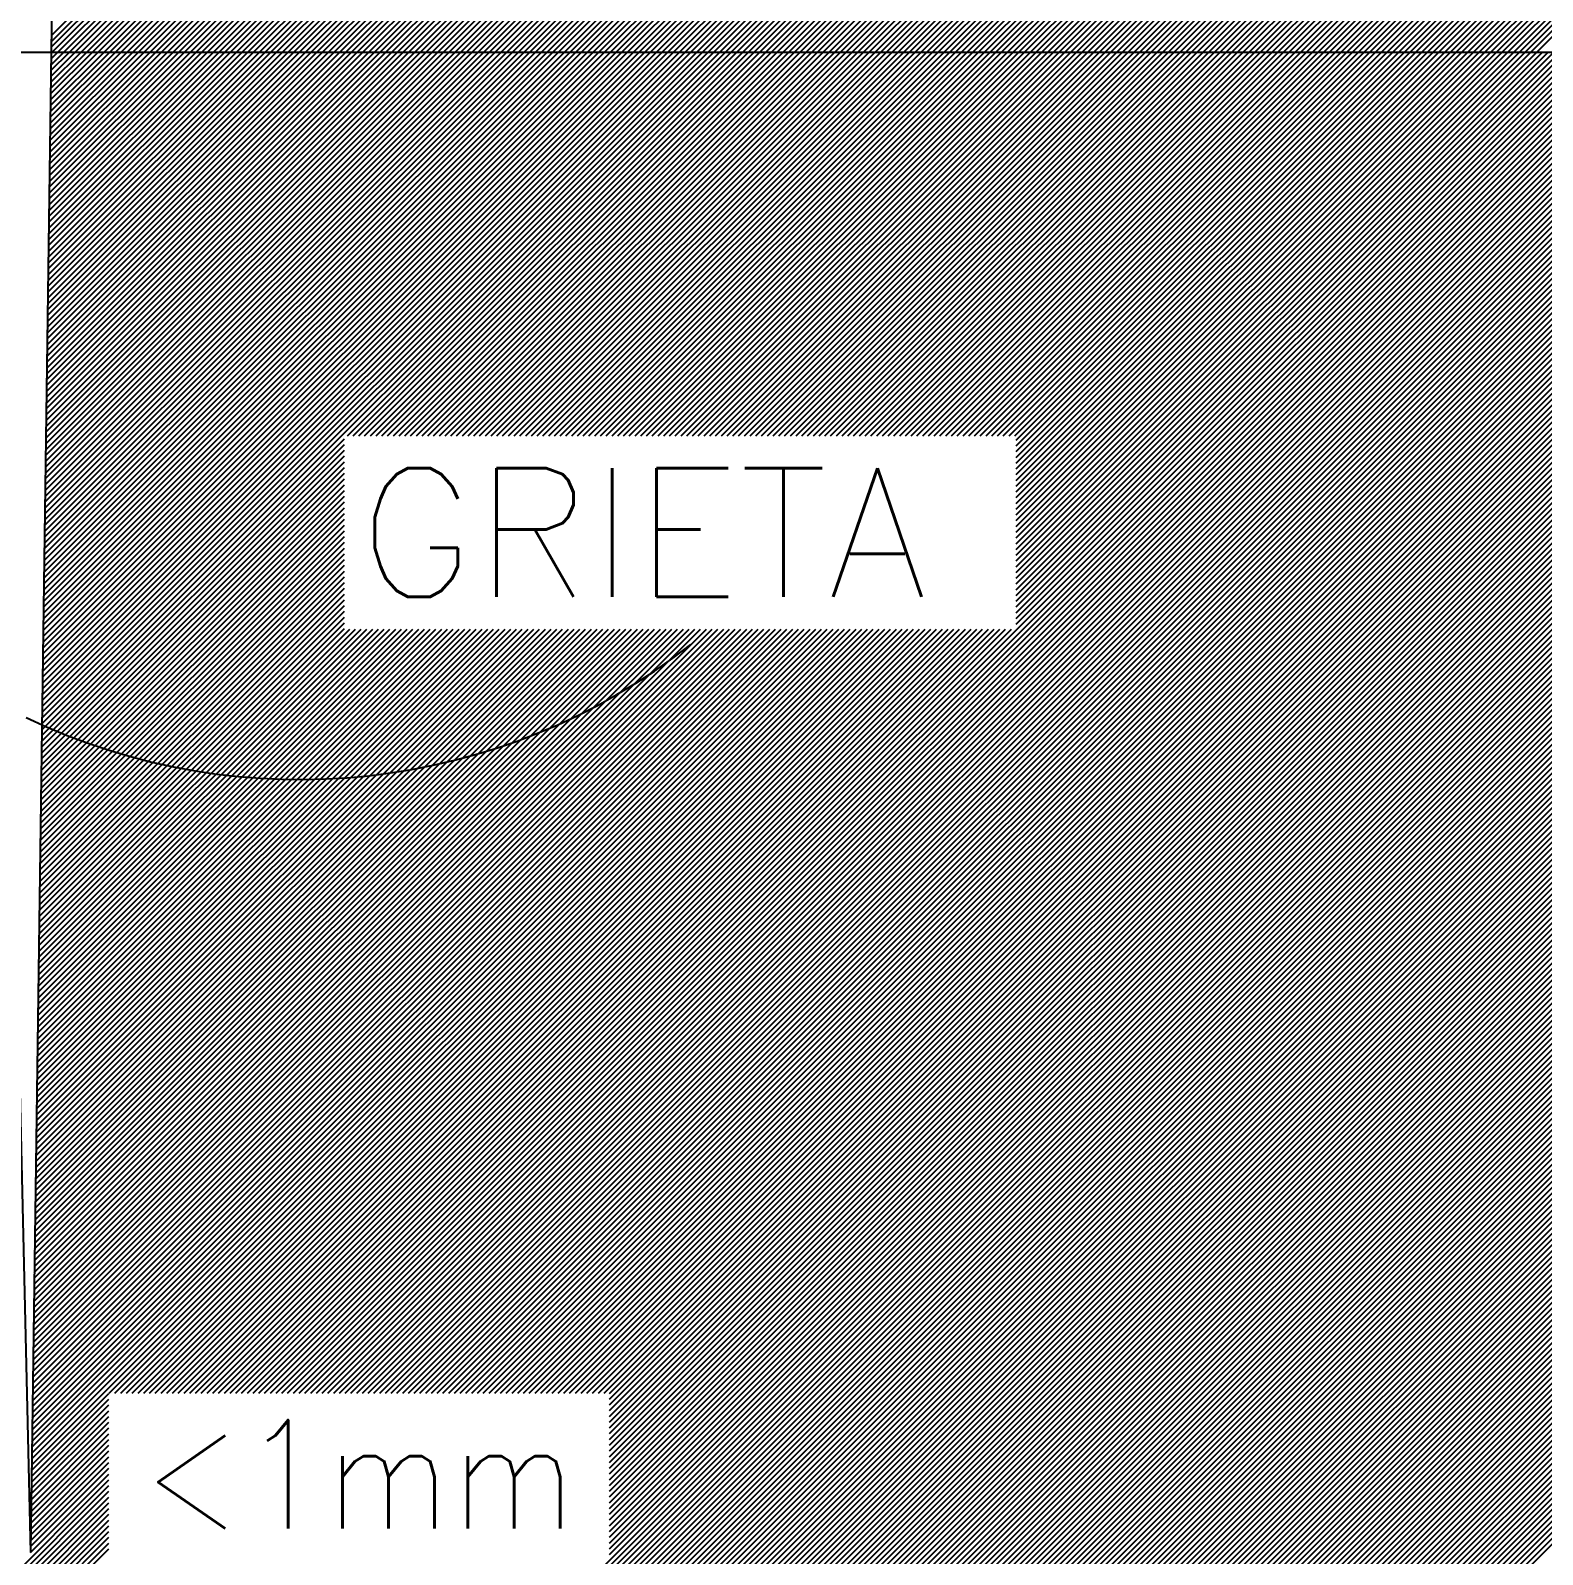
# Model space of a CAD drawing. Extents: x 2 to 26, y 2 to 19.6.
# Drawn here: x 13.475 to 16.263, y 10.067 to 12.876 of the extents above; entities that cross this region are included whole.
import ezdxf
from ezdxf.enums import TextEntityAlignment as Align

# ---------------------------------------------------------------- set-up
doc = ezdxf.new("R2010")
doc.units = 0
doc.header["$MEASUREMENT"] = 0
doc.layers.get('0').update_dxf_attribs({"linetype": 'CONTINUOUS'})
doc.layers.add('COTAS', color=7, linetype='CONTINUOUS')
doc.layers.add('SELLO', color=7, linetype='CONTINUOUS')
doc.styles.add('100', font='romans.shx', dxfattribs={"height": 0.25})
doc.styles.add('COTAS', font='romans', dxfattribs={"width": 0.9})

# ---------------------------------------------------------------- blocks, each defined once
blk = doc.blocks.new('*X16')
at = {"color": 0}
for p, q in [((13.5136, 12.8454), (14.7048, 14.0366)), ((13.5138, 12.8561), (14.6942, 14.0366)), ((13.5139, 12.8669), (14.6836, 14.0366)), ((13.5154, 12.8366), (14.7154, 14.0366)), ((13.526, 12.8366), (14.726, 14.0366)), ((13.5366, 12.8366), (14.7366, 14.0366)), ((13.5472, 12.8366), (14.7472, 14.0366)), ((13.5579, 12.8366), (14.7579, 14.0366)), ((13.5685, 12.8366), (14.7685, 14.0366)), ((13.5791, 12.8366), (14.7791, 14.0366)), ((13.5897, 12.8366), (14.7897, 14.0366)), ((13.6003, 12.8366), (14.8003, 14.0366)), ((13.6109, 12.8366), (14.8109, 14.0366)), ((13.6215, 12.8366), (14.8215, 14.0366)), ((13.6321, 12.8366), (14.8321, 14.0366)), ((13.6427, 12.8366), (14.8427, 14.0366)), ((13.6533, 12.8366), (14.8533, 14.0366)), ((13.6639, 12.8366), (14.8639, 14.0366)), ((13.6745, 12.8366), (14.8745, 14.0366)), ((13.6851, 12.8366), (14.8851, 14.0366)), ((13.6957, 12.8366), (14.8957, 14.0366)), ((13.7063, 12.8366), (14.9063, 14.0366)), ((13.717, 12.8366), (14.917, 14.0366)), ((13.7276, 12.8366), (14.9276, 14.0366)), ((13.7382, 12.8366), (14.9382, 14.0366)), ((13.7488, 12.8366), (14.9488, 14.0366)), ((13.7594, 12.8366), (14.9594, 14.0366)), ((13.77, 12.8366), (14.97, 14.0366)), ((13.7806, 12.8366), (14.9806, 14.0366)), ((13.7912, 12.8366), (14.9912, 14.0366)), ((13.8018, 12.8366), (15.0018, 14.0366)), ((13.8124, 12.8366), (15.0124, 14.0366)), ((13.823, 12.8366), (15.023, 14.0366)), ((13.8336, 12.8366), (15.0336, 14.0366)), ((13.8442, 12.8366), (15.0442, 14.0366)), ((13.8548, 12.8366), (15.0548, 14.0366)), ((13.8654, 12.8366), (15.0654, 14.0366)), ((13.8761, 12.8366), (15.0761, 14.0366)), ((13.8867, 12.8366), (15.0867, 14.0366)), ((13.8973, 12.8366), (15.0973, 14.0366)), ((13.9079, 12.8366), (15.1079, 14.0366)), ((13.9185, 12.8366), (15.1185, 14.0366)), ((13.9291, 12.8366), (15.1291, 14.0366)), ((13.9397, 12.8366), (15.1397, 14.0366)), ((13.9503, 12.8366), (15.1503, 14.0366)), ((13.9609, 12.8366), (15.1609, 14.0366)), ((13.9715, 12.8366), (15.1715, 14.0366)), ((13.9821, 12.8366), (15.1821, 14.0366)), ((13.9927, 12.8366), (15.1927, 14.0366)), ((14.0033, 12.8366), (15.2033, 14.0366)), ((14.0139, 12.8366), (15.2139, 14.0366)), ((14.0245, 12.8366), (15.2245, 14.0366)), ((14.0352, 12.8366), (15.2352, 14.0366)), ((14.0458, 12.8366), (15.2458, 14.0366)), ((14.0564, 12.8366), (15.2564, 14.0366)), ((14.067, 12.8366), (15.267, 14.0366)), ((14.0776, 12.8366), (15.2776, 14.0366)), ((14.0882, 12.8366), (15.2882, 14.0366)), ((14.0988, 12.8366), (15.2988, 14.0366)), ((14.1094, 12.8366), (15.3094, 14.0366)), ((14.12, 12.8366), (15.32, 14.0366)), ((14.1306, 12.8366), (15.3306, 14.0366)), ((14.1412, 12.8366), (15.3412, 14.0366)), ((14.1518, 12.8366), (15.3518, 14.0366)), ((14.1624, 12.8366), (15.3624, 14.0366)), ((14.173, 12.8366), (15.373, 14.0366)), ((14.1836, 12.8366), (15.3836, 14.0366)), ((14.1942, 12.8366), (15.3942, 14.0366)), ((14.2049, 12.8366), (15.4049, 14.0366)), ((14.2155, 12.8366), (15.4155, 14.0366)), ((14.2261, 12.8366), (15.4261, 14.0366)), ((14.2367, 12.8366), (15.4367, 14.0366)), ((14.2473, 12.8366), (15.4473, 14.0366)), ((14.2579, 12.8366), (15.4579, 14.0366)), ((14.2685, 12.8366), (15.4685, 14.0366)), ((14.2791, 12.8366), (15.4791, 14.0366)), ((14.2897, 12.8366), (15.4897, 14.0366)), ((14.3003, 12.8366), (15.5003, 14.0366)), ((14.3109, 12.8366), (15.5109, 14.0366)), ((14.3215, 12.8366), (15.5215, 14.0366)), ((14.3321, 12.8366), (15.5321, 14.0366)), ((14.3427, 12.8366), (15.5427, 14.0366)), ((14.3533, 12.8366), (15.5533, 14.0366)), ((14.364, 12.8366), (15.564, 14.0366)), ((14.3746, 12.8366), (15.5746, 14.0366)), ((14.3852, 12.8366), (15.5852, 14.0366)), ((14.3958, 12.8366), (15.5958, 14.0366)), ((14.4064, 12.8366), (15.6064, 14.0366)), ((14.417, 12.8366), (15.617, 14.0366)), ((14.4276, 12.8366), (15.6276, 14.0366)), ((14.4382, 12.8366), (15.6382, 14.0366)), ((14.4488, 12.8366), (15.6488, 14.0366)), ((14.4594, 12.8366), (15.6594, 14.0366)), ((14.47, 12.8366), (15.67, 14.0366)), ((14.4806, 12.8366), (15.6806, 14.0366)), ((14.4912, 12.8366), (15.6912, 14.0366)), ((14.5018, 12.8366), (15.7018, 14.0366)), ((14.5124, 12.8366), (15.7124, 14.0366)), ((14.5231, 12.8366), (15.7231, 14.0366)), ((14.5337, 12.8366), (15.7337, 14.0366)), ((14.5443, 12.8366), (15.7443, 14.0366)), ((14.5549, 12.8366), (15.7549, 14.0366)), ((14.5655, 12.8366), (15.7655, 14.0366)), ((14.5761, 12.8366), (15.7761, 14.0366)), ((14.5867, 12.8366), (15.7867, 14.0366)), ((14.5973, 12.8366), (15.7973, 14.0366)), ((14.6079, 12.8366), (15.8079, 14.0366)), ((14.6185, 12.8366), (15.8185, 14.0366)), ((14.6291, 12.8366), (15.8291, 14.0366)), ((14.6397, 12.8366), (15.8397, 14.0366)), ((14.6503, 12.8366), (15.8503, 14.0366)), ((14.6609, 12.8366), (15.8609, 14.0366)), ((14.6715, 12.8366), (15.8715, 14.0366)), ((14.6822, 12.8366), (15.8822, 14.0366)), ((14.6928, 12.8366), (15.8928, 14.0366)), ((14.7034, 12.8366), (15.9034, 14.0366)), ((14.714, 12.8366), (15.914, 14.0366)), ((14.7246, 12.8366), (15.9246, 14.0366)), ((14.7352, 12.8366), (15.9352, 14.0366)), ((14.7458, 12.8366), (15.9458, 14.0366)), ((14.7564, 12.8366), (15.9564, 14.0366)), ((14.767, 12.8366), (15.967, 14.0366)), ((14.7776, 12.8366), (15.9776, 14.0366)), ((14.7882, 12.8366), (15.9882, 14.0366)), ((14.7988, 12.8366), (15.9988, 14.0366)), ((14.8094, 12.8366), (16.0094, 14.0366)), ((14.82, 12.8366), (16.02, 14.0366)), ((14.8306, 12.8366), (16.0306, 14.0366)), ((14.8413, 12.8366), (16.0413, 14.0366)), ((14.8519, 12.8366), (16.0519, 14.0366)), ((14.8625, 12.8366), (16.0625, 14.0366)), ((14.8731, 12.8366), (16.0731, 14.0366)), ((14.8837, 12.8366), (16.0837, 14.0366)), ((14.8943, 12.8366), (16.0943, 14.0366)), ((14.9049, 12.8366), (16.1049, 14.0366)), ((14.9155, 12.8366), (16.1155, 14.0366)), ((14.9261, 12.8366), (16.1261, 14.0366)), ((14.9367, 12.8366), (16.1367, 14.0366)), ((14.9473, 12.8366), (16.1473, 14.0366)), ((14.9579, 12.8366), (16.1579, 14.0366)), ((14.9685, 12.8366), (16.1685, 14.0366)), ((14.9791, 12.8366), (16.1791, 14.0366)), ((14.9897, 12.8366), (16.1897, 14.0366)), ((15.0004, 12.8366), (16.2004, 14.0366)), ((15.011, 12.8366), (16.211, 14.0366)), ((15.0216, 12.8366), (16.2216, 14.0366)), ((15.0322, 12.8366), (16.2322, 14.0366)), ((15.0428, 12.8366), (16.2428, 14.0366)), ((15.0534, 12.8366), (16.2534, 14.0366)), ((15.064, 12.8366), (16.264, 14.0366)), ((15.0746, 12.8366), (16.2746, 14.0366)), ((15.0852, 12.8366), (16.2852, 14.0366)), ((15.0958, 12.8366), (16.2958, 14.0366)), ((15.1064, 12.8366), (16.3064, 14.0366)), ((15.117, 12.8366), (16.317, 14.0366)), ((15.1276, 12.8366), (16.3276, 14.0366)), ((15.1382, 12.8366), (16.3382, 14.0366)), ((15.1488, 12.8366), (16.3488, 14.0366)), ((15.1594, 12.8366), (16.3594, 14.0366)), ((15.1701, 12.8366), (16.3701, 14.0366)), ((15.1807, 12.8366), (16.3807, 14.0366)), ((15.1913, 12.8366), (16.3913, 14.0366)), ((15.2019, 12.8366), (16.4019, 14.0366)), ((15.2125, 12.8366), (16.4125, 14.0366)), ((15.2231, 12.8366), (16.4231, 14.0366)), ((15.2337, 12.8366), (16.4337, 14.0366)), ((15.2443, 12.8366), (16.4443, 14.0366)), ((15.2549, 12.8366), (16.4549, 14.0366)), ((15.2655, 12.8366), (16.4655, 14.0366)), ((15.2761, 12.8366), (16.4761, 14.0366)), ((15.2867, 12.8366), (16.4867, 14.0366)), ((15.2973, 12.8366), (16.4973, 14.0366)), ((15.3079, 12.8366), (16.5079, 14.0366)), ((15.3185, 12.8366), (16.5185, 14.0366)), ((15.3292, 12.8366), (16.5292, 14.0366)), ((15.3398, 12.8366), (16.5398, 14.0366)), ((15.3504, 12.8366), (16.5504, 14.0366)), ((15.361, 12.8366), (16.561, 14.0366)), ((15.3716, 12.8366), (16.5716, 14.0366)), ((15.3822, 12.8366), (16.5822, 14.0366)), ((15.3928, 12.8366), (16.5928, 14.0366)), ((15.4034, 12.8366), (16.6034, 14.0366)), ((15.414, 12.8366), (16.614, 14.0366)), ((15.4246, 12.8366), (16.6246, 14.0366)), ((15.4352, 12.8366), (16.6352, 14.0366)), ((15.4458, 12.8366), (16.6458, 14.0366)), ((15.4564, 12.8366), (16.6564, 14.0366)), ((15.467, 12.8366), (16.667, 14.0366)), ((15.4776, 12.8366), (16.6776, 14.0366)), ((15.4883, 12.8366), (16.6883, 14.0366)), ((15.4989, 12.8366), (16.6989, 14.0366)), ((15.5095, 12.8366), (16.7095, 14.0366)), ((15.5201, 12.8366), (16.7201, 14.0366)), ((15.5307, 12.8366), (16.7307, 14.0366)), ((15.5413, 12.8366), (16.7413, 14.0366)), ((15.5519, 12.8366), (16.7519, 14.0366)), ((15.5625, 12.8366), (16.7625, 14.0366)), ((15.5731, 12.8366), (16.7731, 14.0366)), ((15.5837, 12.8366), (16.7837, 14.0366)), ((15.5943, 12.8366), (16.7943, 14.0366)), ((15.6049, 12.8366), (16.8049, 14.0366)), ((15.6155, 12.8366), (16.8155, 14.0366)), ((15.6261, 12.8366), (16.8261, 14.0366)), ((15.6367, 12.8366), (16.8367, 14.0366)), ((15.6474, 12.8366), (16.8474, 14.0366)), ((15.658, 12.8366), (16.858, 14.0366)), ((15.6686, 12.8366), (16.8686, 14.0366)), ((15.6792, 12.8366), (16.8792, 14.0366)), ((15.6898, 12.8366), (16.8898, 14.0366)), ((15.7004, 12.8366), (16.9004, 14.0366)), ((15.711, 12.8366), (16.911, 14.0366)), ((15.7216, 12.8366), (16.9216, 14.0366)), ((15.7322, 12.8366), (16.9322, 14.0366)), ((15.7428, 12.8366), (16.9428, 14.0366)), ((15.7534, 12.8366), (16.9534, 14.0366)), ((15.764, 12.8366), (16.964, 14.0366)), ((15.7746, 12.8366), (16.9746, 14.0366)), ((15.7852, 12.8366), (16.9852, 14.0366)), ((15.7958, 12.8366), (16.9958, 14.0366)), ((15.8065, 12.8366), (17.0065, 14.0366)), ((15.8171, 12.8366), (17.0171, 14.0366)), ((15.8277, 12.8366), (17.0277, 14.0366)), ((15.8383, 12.8366), (17.0383, 14.0366)), ((15.8489, 12.8366), (17.0489, 14.0366)), ((15.8595, 12.8366), (17.0574, 14.0345)), ((15.8701, 12.8366), (17.0647, 14.0312)), ((15.8807, 12.8366), (17.0721, 14.028)), ((15.8913, 12.8366), (17.0724, 14.0177)), ((15.9019, 12.8366), (17.0724, 14.0071)), ((15.9125, 12.8366), (17.0724, 13.9965)), ((15.9231, 12.8366), (17.0724, 13.9859)), ((15.9337, 12.8366), (17.0724, 13.9753)), ((15.9443, 12.8366), (17.0724, 13.9647)), ((15.9549, 12.8366), (17.0724, 13.9541)), ((15.9656, 12.8366), (17.0724, 13.9435)), ((15.9762, 12.8366), (17.0724, 13.9329)), ((15.9868, 12.8366), (17.0724, 13.9223)), ((15.9974, 12.8366), (17.0724, 13.9117)), ((16.008, 12.8366), (17.0724, 13.901)), ((16.0186, 12.8366), (17.0724, 13.8904)), ((16.0292, 12.8366), (17.0724, 13.8798)), ((16.0398, 12.8366), (17.0724, 13.8692)), ((16.0504, 12.8366), (17.0724, 13.8586)), ((16.061, 12.8366), (17.0724, 13.848)), ((16.0716, 12.8366), (17.0724, 13.8374)), ((16.0822, 12.8366), (17.0724, 13.8268)), ((16.0928, 12.8366), (17.0724, 13.8162)), ((16.1034, 12.8366), (17.0724, 13.8056)), ((16.114, 12.8366), (17.0724, 13.795)), ((16.1247, 12.8366), (17.0724, 13.7844)), ((16.1353, 12.8366), (17.0724, 13.7738)), ((16.1459, 12.8366), (17.0724, 13.7632)), ((16.1565, 12.8366), (17.0724, 13.7526)), ((16.1671, 12.8366), (17.0724, 13.7419)), ((16.1777, 12.8366), (17.0724, 13.7313)), ((16.1883, 12.8366), (17.0724, 13.7207)), ((16.1989, 12.8366), (17.0724, 13.7101)), ((16.2095, 12.8366), (17.0724, 13.6995)), ((16.2201, 12.8366), (17.0724, 13.6889)), ((16.2307, 12.8366), (17.0724, 13.6783)), ((16.2413, 12.8366), (17.0724, 13.6677)), ((16.2519, 12.8366), (17.0724, 13.6571))]:
    blk.add_line(p, q, dxfattribs=at)
blk = doc.blocks.new('*X17')
at = {"color": 0}
for p, q in [((13.4961, 11.5763), (14.7564, 12.8366)), ((13.4962, 11.5871), (14.7458, 12.8366)), ((13.4964, 11.5978), (14.7352, 12.8366)), ((13.4965, 11.6086), (14.7246, 12.8366)), ((13.4967, 11.6193), (14.714, 12.8366)), ((13.4968, 11.6301), (14.7034, 12.8366)), ((13.497, 11.6408), (14.6928, 12.8366)), ((13.4971, 11.6516), (14.6822, 12.8366)), ((13.4973, 11.6623), (14.6715, 12.8366)), ((13.4974, 11.6731), (14.6609, 12.8366)), ((13.4976, 11.6839), (14.6503, 12.8366)), ((13.4977, 11.6946), (14.6397, 12.8366)), ((13.4979, 11.7054), (14.6291, 12.8366)), ((13.498, 11.7161), (14.6185, 12.8366)), ((13.4982, 11.7269), (14.6079, 12.8366)), ((13.4983, 11.7376), (14.5973, 12.8366)), ((13.4985, 11.7484), (14.5867, 12.8366)), ((13.4986, 11.7591), (14.5761, 12.8366)), ((13.4988, 11.7699), (14.5655, 12.8366)), ((13.4989, 11.7806), (14.5549, 12.8366)), ((13.4991, 11.7914), (14.5443, 12.8366)), ((13.4992, 11.8022), (14.5337, 12.8366)), ((13.4994, 11.8129), (14.5231, 12.8366)), ((13.4995, 11.8237), (14.5124, 12.8366)), ((13.4997, 11.8344), (14.5018, 12.8366)), ((13.4998, 11.8452), (14.4912, 12.8366)), ((13.5, 11.8559), (14.4806, 12.8366)), ((13.5001, 11.8667), (14.47, 12.8366)), ((13.5003, 11.8774), (14.4594, 12.8366)), ((13.5004, 11.8882), (14.4488, 12.8366)), ((13.5005, 11.899), (14.4382, 12.8366)), ((13.5007, 11.9097), (14.4276, 12.8366)), ((13.5008, 11.9205), (14.417, 12.8366)), ((13.501, 11.9312), (14.4064, 12.8366)), ((13.5011, 11.942), (14.3958, 12.8366)), ((13.5013, 11.9527), (14.3852, 12.8366)), ((13.5014, 11.9635), (14.3746, 12.8366)), ((13.5016, 11.9742), (14.364, 12.8366)), ((13.5017, 11.985), (14.3533, 12.8366)), ((13.5019, 11.9957), (14.3427, 12.8366)), ((13.502, 12.0065), (14.3321, 12.8366)), ((13.5022, 12.0173), (14.3215, 12.8366)), ((13.5023, 12.028), (14.3109, 12.8366)), ((13.5025, 12.0388), (14.3003, 12.8366)), ((13.5026, 12.0495), (14.2897, 12.8366)), ((13.5028, 12.0603), (14.2791, 12.8366)), ((13.5029, 12.071), (14.2685, 12.8366)), ((13.5031, 12.0818), (14.2579, 12.8366)), ((13.5032, 12.0925), (14.2473, 12.8366)), ((13.5034, 12.1033), (14.2367, 12.8366)), ((13.5035, 12.1141), (14.2261, 12.8366)), ((13.5037, 12.1248), (14.2155, 12.8366)), ((13.5038, 12.1356), (14.2049, 12.8366)), ((13.504, 12.1463), (14.1942, 12.8366)), ((13.5041, 12.1571), (14.1836, 12.8366)), ((13.5043, 12.1678), (14.173, 12.8366)), ((13.5044, 12.1786), (14.1624, 12.8366)), ((13.5046, 12.1893), (14.1518, 12.8366)), ((13.5047, 12.2001), (14.1412, 12.8366)), ((13.5049, 12.2108), (14.1306, 12.8366)), ((13.505, 12.2216), (14.12, 12.8366)), ((13.5051, 12.2324), (14.1094, 12.8366)), ((13.5053, 12.2431), (14.0988, 12.8366)), ((13.5054, 12.2539), (14.0882, 12.8366)), ((13.5056, 12.2646), (14.0776, 12.8366)), ((13.5057, 12.2754), (14.067, 12.8366)), ((13.5059, 12.2861), (14.0564, 12.8366)), ((13.506, 12.2969), (14.0458, 12.8366)), ((13.5062, 12.3076), (14.0352, 12.8366)), ((13.5063, 12.3184), (14.0245, 12.8366)), ((13.5065, 12.3292), (14.0139, 12.8366)), ((13.5066, 12.3399), (14.0033, 12.8366)), ((13.5068, 12.3507), (13.9927, 12.8366)), ((13.5069, 12.3614), (13.9821, 12.8366)), ((13.5071, 12.3722), (13.9715, 12.8366)), ((13.5072, 12.3829), (13.9609, 12.8366)), ((13.5074, 12.3937), (13.9503, 12.8366)), ((13.5075, 12.4044), (13.9397, 12.8366)), ((13.5077, 12.4152), (13.9291, 12.8366)), ((13.5078, 12.4259), (13.9185, 12.8366)), ((13.508, 12.4367), (13.9079, 12.8366)), ((13.5081, 12.4475), (13.8973, 12.8366)), ((13.5083, 12.4582), (13.8867, 12.8366)), ((13.5084, 12.469), (13.8761, 12.8366)), ((13.5086, 12.4797), (13.8654, 12.8366)), ((13.5087, 12.4905), (13.8548, 12.8366)), ((13.5089, 12.5012), (13.8442, 12.8366)), ((13.509, 12.512), (13.8336, 12.8366)), ((13.5092, 12.5227), (13.823, 12.8366)), ((13.5093, 12.5335), (13.8124, 12.8366)), ((13.5095, 12.5443), (13.8018, 12.8366)), ((13.5096, 12.555), (13.7912, 12.8366)), ((13.5097, 12.5658), (13.7806, 12.8366)), ((13.5099, 12.5765), (13.77, 12.8366)), ((13.51, 12.5873), (13.7594, 12.8366)), ((13.5102, 12.598), (13.7488, 12.8366)), ((13.5103, 12.6088), (13.7382, 12.8366)), ((13.5105, 12.6195), (13.7276, 12.8366)), ((13.5106, 12.6303), (13.717, 12.8366)), ((13.5108, 12.641), (13.7063, 12.8366)), ((13.5109, 12.6518), (13.6957, 12.8366)), ((13.5111, 12.6626), (13.6851, 12.8366)), ((13.5112, 12.6733), (13.6745, 12.8366)), ((13.5114, 12.6841), (13.6639, 12.8366)), ((13.5115, 12.6948), (13.6533, 12.8366)), ((13.5117, 12.7056), (13.6427, 12.8366)), ((13.5118, 12.7163), (13.6321, 12.8366)), ((13.512, 12.7271), (13.6215, 12.8366)), ((13.5121, 12.7378), (13.6109, 12.8366)), ((13.5123, 12.7486), (13.6003, 12.8366)), ((13.5124, 12.7594), (13.5897, 12.8366)), ((13.5126, 12.7701), (13.5791, 12.8366)), ((13.5127, 12.7809), (13.5685, 12.8366)), ((13.5129, 12.7916), (13.5579, 12.8366)), ((13.513, 12.8024), (13.5472, 12.8366)), ((13.5132, 12.8131), (13.5366, 12.8366)), ((13.5133, 12.8239), (13.526, 12.8366)), ((13.5135, 12.8346), (13.5154, 12.8366)), ((13.8857, 10.3643), (16.358, 12.8366)), ((13.8963, 10.3643), (16.3686, 12.8366)), ((13.9069, 10.3643), (16.3792, 12.8366)), ((13.9175, 10.3643), (16.3898, 12.8366)), ((13.9281, 10.3643), (16.4004, 12.8366)), ((13.9387, 10.3643), (16.411, 12.8366)), ((13.9493, 10.3643), (16.4216, 12.8366)), ((13.9599, 10.3643), (16.4322, 12.8366)), ((13.9706, 10.3643), (16.4428, 12.8366)), ((13.9812, 10.3643), (16.4535, 12.8366)), ((13.9918, 10.3643), (16.4641, 12.8366)), ((14.0024, 10.3643), (16.4747, 12.8366)), ((14.013, 10.3643), (16.4853, 12.8366)), ((14.0236, 10.3643), (16.4959, 12.8366)), ((14.0342, 10.3643), (16.5065, 12.8366)), ((14.0448, 10.3643), (16.5171, 12.8366)), ((14.0554, 10.3643), (16.5277, 12.8366)), ((14.0594, 12.129), (14.767, 12.8366)), ((14.066, 10.3643), (16.5383, 12.8366)), ((14.07, 12.129), (14.7776, 12.8366)), ((14.0766, 10.3643), (16.5489, 12.8366)), ((14.0806, 12.129), (14.7882, 12.8366)), ((14.0872, 10.3643), (16.5595, 12.8366)), ((14.0912, 12.129), (14.7988, 12.8366)), ((14.0978, 10.3643), (16.5701, 12.8366)), ((14.1018, 12.129), (14.8094, 12.8366)), ((14.1084, 10.3643), (16.5807, 12.8366)), ((14.1124, 12.129), (14.82, 12.8366)), ((14.119, 10.3643), (16.5913, 12.8366)), ((14.123, 12.129), (14.8306, 12.8366)), ((14.1297, 10.3643), (16.6019, 12.8366)), ((14.1336, 12.129), (14.8413, 12.8366)), ((14.1403, 10.3643), (16.6126, 12.8366)), ((14.1442, 12.129), (14.8519, 12.8366)), ((14.1509, 10.3643), (16.6232, 12.8366)), ((14.1548, 12.129), (14.8625, 12.8366)), ((14.1615, 10.3643), (16.6338, 12.8366)), ((14.1654, 12.129), (14.8731, 12.8366)), ((14.1721, 10.3643), (16.6444, 12.8366)), ((14.176, 12.129), (14.8837, 12.8366)), ((14.1827, 10.3643), (16.655, 12.8366)), ((14.1866, 12.129), (14.8943, 12.8366)), ((14.1933, 10.3643), (16.6656, 12.8366)), ((14.1972, 12.129), (14.9049, 12.8366)), ((14.2039, 10.3643), (16.6762, 12.8366)), ((14.2079, 12.129), (14.9155, 12.8366)), ((14.2145, 10.3643), (16.6868, 12.8366)), ((14.2185, 12.129), (14.9261, 12.8366)), ((14.2251, 10.3643), (16.6974, 12.8366)), ((14.2291, 12.129), (14.9367, 12.8366)), ((14.2357, 10.3643), (16.708, 12.8366)), ((14.2397, 12.129), (14.9473, 12.8366)), ((14.2463, 10.3643), (16.7186, 12.8366)), ((14.2503, 12.129), (14.9579, 12.8366)), ((14.2569, 10.3643), (16.7292, 12.8366)), ((14.2609, 12.129), (14.9685, 12.8366)), ((14.2675, 10.3643), (16.7398, 12.8366)), ((14.2715, 12.129), (14.9791, 12.8366)), ((14.2781, 10.3643), (16.7504, 12.8366)), ((14.2821, 12.129), (14.9897, 12.8366)), ((14.2888, 10.3643), (16.761, 12.8366)), ((14.2927, 12.129), (15.0004, 12.8366)), ((14.2994, 10.3643), (16.7717, 12.8366)), ((14.3033, 12.129), (15.011, 12.8366)), ((14.31, 10.3643), (16.7823, 12.8366)), ((14.3139, 12.129), (15.0216, 12.8366)), ((14.3206, 10.3643), (16.7929, 12.8366)), ((14.3245, 12.129), (15.0322, 12.8366)), ((14.3312, 10.3643), (16.8035, 12.8366)), ((14.3351, 12.129), (15.0428, 12.8366)), ((14.3418, 10.3643), (16.8141, 12.8366)), ((14.3457, 12.129), (15.0534, 12.8366)), ((14.3524, 10.3643), (16.8247, 12.8366)), ((14.3563, 12.129), (15.064, 12.8366)), ((14.363, 10.3643), (16.8353, 12.8366)), ((14.367, 12.129), (15.0746, 12.8366)), ((14.3736, 10.3643), (16.8459, 12.8366)), ((14.3776, 12.129), (15.0852, 12.8366)), ((14.3842, 10.3643), (16.8565, 12.8366)), ((14.3882, 12.129), (15.0958, 12.8366)), ((14.3948, 10.3643), (16.8671, 12.8366)), ((14.3988, 12.129), (15.1064, 12.8366)), ((14.4054, 10.3643), (16.8777, 12.8366)), ((14.4094, 12.129), (15.117, 12.8366)), ((14.416, 10.3643), (16.8883, 12.8366)), ((14.42, 12.129), (15.1276, 12.8366)), ((14.4266, 10.3643), (16.8989, 12.8366)), ((14.4306, 12.129), (15.1382, 12.8366)), ((14.4372, 10.3643), (16.9095, 12.8366)), ((14.4412, 12.129), (15.1488, 12.8366)), ((14.4479, 10.3643), (16.9201, 12.8366)), ((14.4518, 12.129), (15.1594, 12.8366)), ((14.4585, 10.3643), (16.9308, 12.8366)), ((14.4624, 12.129), (15.1701, 12.8366)), ((14.4691, 10.3643), (16.9414, 12.8366)), ((14.473, 12.129), (15.1807, 12.8366)), ((14.4797, 10.3643), (16.952, 12.8366)), ((14.4836, 12.129), (15.1913, 12.8366)), ((14.4903, 10.3643), (16.9626, 12.8366)), ((14.4942, 12.129), (15.2019, 12.8366)), ((14.5009, 10.3643), (16.9732, 12.8366)), ((14.5048, 12.129), (15.2125, 12.8366)), ((14.5115, 10.3643), (16.9838, 12.8366)), ((14.5154, 12.129), (15.2231, 12.8366)), ((14.5221, 10.3643), (16.9944, 12.8366)), ((14.5261, 12.129), (15.2337, 12.8366)), ((14.5327, 10.3643), (17.005, 12.8366)), ((14.5367, 12.129), (15.2443, 12.8366)), ((14.5426, 10.3636), (17.0156, 12.8366)), ((14.5426, 10.353), (17.0262, 12.8366)), ((14.5426, 10.3424), (17.0368, 12.8366)), ((14.5426, 10.3318), (17.0474, 12.8366)), ((14.5426, 10.3212), (17.058, 12.8366)), ((14.5426, 10.3106), (17.0686, 12.8366)), ((14.5426, 10.3), (17.0724, 12.8298)), ((14.5426, 10.2894), (17.0724, 12.8192)), ((14.5473, 12.129), (15.2549, 12.8366)), ((14.5579, 12.129), (15.2655, 12.8366)), ((14.5685, 12.129), (15.2761, 12.8366)), ((14.5791, 12.129), (15.2867, 12.8366)), ((14.5897, 12.129), (15.2973, 12.8366)), ((14.6003, 12.129), (15.3079, 12.8366)), ((14.6109, 12.129), (15.3185, 12.8366)), ((14.6215, 12.129), (15.3292, 12.8366)), ((14.6321, 12.129), (15.3398, 12.8366)), ((14.6427, 12.129), (15.3504, 12.8366)), ((14.6533, 12.129), (15.361, 12.8366)), ((14.6639, 12.129), (15.3716, 12.8366)), ((14.6745, 12.129), (15.3822, 12.8366)), ((14.6851, 12.129), (15.3928, 12.8366)), ((14.6958, 12.129), (15.4034, 12.8366)), ((14.7064, 12.129), (15.414, 12.8366)), ((14.717, 12.129), (15.4246, 12.8366)), ((14.7276, 12.129), (15.4352, 12.8366)), ((14.7382, 12.129), (15.4458, 12.8366)), ((14.7488, 12.129), (15.4564, 12.8366)), ((14.7594, 12.129), (15.467, 12.8366)), ((14.77, 12.129), (15.4776, 12.8366)), ((14.7806, 12.129), (15.4883, 12.8366)), ((14.7912, 12.129), (15.4989, 12.8366)), ((14.8018, 12.129), (15.5095, 12.8366)), ((14.8124, 12.129), (15.5201, 12.8366)), ((14.823, 12.129), (15.5307, 12.8366)), ((14.8336, 12.129), (15.5413, 12.8366)), ((14.8442, 12.129), (15.5519, 12.8366)), ((14.8549, 12.129), (15.5625, 12.8366)), ((14.8655, 12.129), (15.5731, 12.8366)), ((14.8761, 12.129), (15.5837, 12.8366)), ((14.8867, 12.129), (15.5943, 12.8366)), ((14.8973, 12.129), (15.6049, 12.8366)), ((14.9079, 12.129), (15.6155, 12.8366)), ((14.9185, 12.129), (15.6261, 12.8366)), ((14.9291, 12.129), (15.6367, 12.8366)), ((14.9397, 12.129), (15.6474, 12.8366)), ((14.9503, 12.129), (15.658, 12.8366)), ((14.9609, 12.129), (15.6686, 12.8366)), ((14.9715, 12.129), (15.6792, 12.8366)), ((14.9821, 12.129), (15.6898, 12.8366)), ((14.9927, 12.129), (15.7004, 12.8366)), ((15.0033, 12.129), (15.711, 12.8366)), ((15.014, 12.129), (15.7216, 12.8366)), ((15.0246, 12.129), (15.7322, 12.8366)), ((15.0352, 12.129), (15.7428, 12.8366)), ((15.0458, 12.129), (15.7534, 12.8366)), ((15.0564, 12.129), (15.764, 12.8366)), ((15.067, 12.129), (15.7746, 12.8366)), ((15.0776, 12.129), (15.7852, 12.8366)), ((15.0882, 12.129), (15.7958, 12.8366)), ((15.0988, 12.129), (15.8065, 12.8366)), ((15.1094, 12.129), (15.8171, 12.8366)), ((15.12, 12.129), (15.8277, 12.8366)), ((15.1306, 12.129), (15.8383, 12.8366)), ((15.1412, 12.129), (15.8489, 12.8366)), ((15.1518, 12.129), (15.8595, 12.8366)), ((15.1624, 12.129), (15.8701, 12.8366)), ((15.1731, 12.129), (15.8807, 12.8366)), ((15.1837, 12.129), (15.8913, 12.8366)), ((15.1943, 12.129), (15.9019, 12.8366)), ((15.2049, 12.129), (15.9125, 12.8366)), ((15.2155, 12.129), (15.9231, 12.8366)), ((15.2261, 12.129), (15.9337, 12.8366)), ((15.2367, 12.129), (15.9443, 12.8366)), ((15.2473, 12.129), (15.9549, 12.8366)), ((15.2579, 12.129), (15.9656, 12.8366)), ((15.2685, 12.129), (15.9762, 12.8366)), ((15.2791, 12.129), (15.9868, 12.8366)), ((15.2897, 12.129), (15.9974, 12.8366)), ((15.2925, 12.1106), (16.0186, 12.8366)), ((15.2925, 12.1212), (16.008, 12.8366)), ((15.2925, 12.1), (16.0292, 12.8366)), ((15.2925, 12.0893), (16.0398, 12.8366)), ((15.2925, 12.0787), (16.0504, 12.8366)), ((15.2925, 12.0681), (16.061, 12.8366)), ((15.2925, 12.0575), (16.0716, 12.8366)), ((15.2925, 12.0469), (16.0822, 12.8366)), ((15.2925, 12.0363), (16.0928, 12.8366)), ((15.2925, 12.0257), (16.1034, 12.8366)), ((15.2925, 12.0151), (16.114, 12.8366)), ((15.2925, 12.0045), (16.1247, 12.8366)), ((15.2925, 11.9939), (16.1353, 12.8366)), ((15.2925, 11.9833), (16.1459, 12.8366)), ((15.2925, 11.9727), (16.1565, 12.8366)), ((15.2925, 11.9621), (16.1671, 12.8366)), ((15.2925, 11.9515), (16.1777, 12.8366)), ((15.2925, 11.9409), (16.1883, 12.8366)), ((15.2925, 11.9302), (16.1989, 12.8366)), ((15.2925, 11.9196), (16.2095, 12.8366)), ((15.2925, 11.909), (16.2201, 12.8366)), ((15.2925, 11.8984), (16.2307, 12.8366)), ((15.2925, 11.8878), (16.2413, 12.8366)), ((15.2925, 11.8772), (16.2519, 12.8366)), ((15.2925, 11.8666), (16.2625, 12.8366)), ((15.2925, 11.856), (16.2731, 12.8366)), ((15.2925, 11.8454), (16.2837, 12.8366)), ((15.2925, 11.8348), (16.2944, 12.8366)), ((15.2925, 11.8242), (16.305, 12.8366)), ((15.2925, 11.8136), (16.3156, 12.8366)), ((15.2925, 11.803), (16.3262, 12.8366)), ((15.2925, 11.7924), (16.3368, 12.8366)), ((15.2925, 11.7818), (16.3474, 12.8366)), ((14.5426, 10.2788), (17.0724, 12.8086)), ((14.5426, 10.2682), (17.0724, 12.798)), ((14.5426, 10.2575), (17.0724, 12.7874)), ((14.5426, 10.2469), (17.0724, 12.7767)), ((14.5426, 10.2363), (17.0724, 12.7661)), ((14.5426, 10.2257), (17.0724, 12.7555)), ((14.5426, 10.2151), (17.0724, 12.7449)), ((14.5426, 10.2045), (17.0724, 12.7343)), ((14.5426, 10.1939), (17.0724, 12.7237)), ((14.5426, 10.1833), (17.0724, 12.7131)), ((14.5426, 10.1727), (17.0724, 12.7025)), ((14.5426, 10.1621), (17.0724, 12.6919)), ((14.5426, 10.1515), (17.0724, 12.6813)), ((14.5426, 10.1409), (17.0724, 12.6707)), ((14.5426, 10.1303), (17.0724, 12.6601)), ((14.5426, 10.1197), (17.0724, 12.6495)), ((14.5426, 10.1091), (17.0724, 12.6389)), ((14.5426, 10.0984), (17.0724, 12.6283)), ((14.5426, 10.0878), (17.0724, 12.6176)), ((14.5426, 10.0772), (17.0724, 12.607)), ((14.5426, 10.0666), (17.0724, 12.5964)), ((12.2232, 7.7366), (17.0724, 12.5858)), ((12.2338, 7.7366), (17.0724, 12.5752)), ((12.2444, 7.7366), (17.0724, 12.5646)), ((12.255, 7.7366), (17.0724, 12.554)), ((12.2656, 7.7366), (17.0724, 12.5434)), ((12.2762, 7.7366), (17.0724, 12.5328)), ((12.2868, 7.7366), (17.0724, 12.5222)), ((12.2974, 7.7366), (17.0724, 12.5116)), ((12.308, 7.7366), (17.0724, 12.501)), ((12.3187, 7.7366), (17.0724, 12.4904)), ((12.3293, 7.7366), (17.0724, 12.4798)), ((12.3399, 7.7366), (17.0724, 12.4692)), ((12.3505, 7.7366), (17.0724, 12.4585)), ((12.3611, 7.7366), (17.0724, 12.4479)), ((12.3717, 7.7366), (17.0724, 12.4373)), ((12.3823, 7.7366), (17.0724, 12.4267)), ((12.3929, 7.7366), (17.0724, 12.4161)), ((12.4035, 7.7366), (17.0724, 12.4055)), ((12.4141, 7.7366), (17.0724, 12.3949)), ((12.4247, 7.7366), (17.0724, 12.3843)), ((12.4353, 7.7366), (17.0724, 12.3737)), ((12.4459, 7.7366), (17.0724, 12.3631)), ((12.4565, 7.7366), (17.0724, 12.3525)), ((12.4671, 7.7366), (17.0724, 12.3419)), ((12.4778, 7.7366), (17.0724, 12.3313)), ((12.4884, 7.7366), (17.0724, 12.3207)), ((12.499, 7.7366), (17.0724, 12.3101)), ((12.5096, 7.7366), (17.0724, 12.2994)), ((12.5202, 7.7366), (17.0724, 12.2888)), ((12.5308, 7.7366), (17.0724, 12.2782)), ((12.5414, 7.7366), (17.0724, 12.2676)), ((12.552, 7.7366), (17.0724, 12.257)), ((12.5626, 7.7366), (17.0724, 12.2464)), ((12.5732, 7.7366), (17.0724, 12.2358)), ((12.5838, 7.7366), (17.0724, 12.2252)), ((12.5944, 7.7366), (17.0724, 12.2146)), ((12.605, 7.7366), (17.0724, 12.204)), ((12.6156, 7.7366), (17.0724, 12.1934)), ((12.6262, 7.7366), (17.0724, 12.1828)), ((12.6369, 7.7366), (17.0724, 12.1722)), ((12.6475, 7.7366), (17.0724, 12.1616)), ((12.6581, 7.7366), (17.0724, 12.151)), ((12.6687, 7.7366), (17.0724, 12.1403)), ((12.6793, 7.7366), (17.0724, 12.1297)), ((12.6899, 7.7366), (17.0724, 12.1191)), ((13.4958, 11.5548), (14.0541, 12.1131)), ((13.4959, 11.5655), (14.0541, 12.1237)), ((12.7005, 7.7366), (17.0724, 12.1085)), ((12.7111, 7.7366), (17.0724, 12.0979)), ((12.7217, 7.7366), (17.0724, 12.0873)), ((13.4955, 11.5333), (14.0541, 12.0919)), ((13.4957, 11.544), (14.0541, 12.1025)), ((12.7323, 7.7366), (17.0724, 12.0767)), ((12.7429, 7.7366), (17.0724, 12.0661)), ((12.7535, 7.7366), (17.0724, 12.0555)), ((13.4951, 11.501), (14.0541, 12.0601)), ((13.4952, 11.5118), (14.0541, 12.0707)), ((13.4954, 11.5225), (14.0541, 12.0813)), ((12.7641, 7.7366), (17.0724, 12.0449)), ((12.7747, 7.7366), (17.0724, 12.0343)), ((13.4946, 11.4688), (14.0541, 12.0283)), ((13.4948, 11.4795), (14.0541, 12.0389)), ((13.4949, 11.4903), (14.0541, 12.0495)), ((12.7853, 7.7366), (17.0724, 12.0237)), ((12.796, 7.7366), (17.0724, 12.0131)), ((12.8066, 7.7366), (17.0724, 12.0025)), ((13.4943, 11.4472), (14.0541, 12.0071)), ((13.4945, 11.458), (14.0541, 12.0177)), ((12.8172, 7.7366), (17.0724, 11.9919)), ((12.8278, 7.7366), (17.0724, 11.9812)), ((12.8384, 7.7366), (17.0724, 11.9706)), ((13.4939, 11.415), (14.0541, 11.9753)), ((13.494, 11.4257), (14.0541, 11.9859)), ((13.4942, 11.4365), (14.0541, 11.9965)), ((12.849, 7.7366), (17.0724, 11.96)), ((12.8596, 7.7366), (17.0724, 11.9494)), ((13.4934, 11.3827), (14.0541, 11.9434)), ((13.4936, 11.3935), (14.0541, 11.954)), ((13.4937, 11.4042), (14.0541, 11.9646)), ((12.8702, 7.7366), (17.0724, 11.9388)), ((12.8808, 7.7366), (17.0724, 11.9282)), ((12.8914, 7.7366), (17.0724, 11.9176)), ((13.4931, 11.3612), (14.0541, 11.9222)), ((13.4933, 11.372), (14.0541, 11.9328)), ((12.902, 7.7366), (17.0724, 11.907)), ((12.9126, 7.7366), (17.0724, 11.8964)), ((12.9232, 7.7366), (17.0724, 11.8858)), ((13.4927, 11.3289), (14.0541, 11.8904)), ((13.4928, 11.3397), (14.0541, 11.901)), ((13.493, 11.3504), (14.0541, 11.9116)), ((12.9338, 7.7366), (17.0724, 11.8752)), ((12.9444, 7.7366), (17.0724, 11.8646)), ((13.4922, 11.2967), (14.0541, 11.8586)), ((13.4924, 11.3074), (14.0541, 11.8692)), ((13.4925, 11.3182), (14.0541, 11.8798)), ((12.9551, 7.7366), (17.0724, 11.854)), ((12.9657, 7.7366), (17.0724, 11.8434)), ((12.9763, 7.7366), (17.0724, 11.8328)), ((13.4919, 11.2752), (14.0541, 11.8374)), ((13.4921, 11.2859), (14.0541, 11.848)), ((12.9869, 7.7366), (17.0724, 11.8221)), ((12.9975, 7.7366), (17.0724, 11.8115)), ((13.0081, 7.7366), (17.0724, 11.8009)), ((13.4915, 11.2429), (14.0541, 11.8055)), ((13.4916, 11.2537), (14.0541, 11.8162)), ((13.4918, 11.2644), (14.0541, 11.8268)), ((13.0187, 7.7366), (17.0724, 11.7903)), ((13.0293, 7.7366), (17.0724, 11.7797)), ((13.4911, 11.2106), (14.0541, 11.7737)), ((13.4912, 11.2214), (14.0541, 11.7843)), ((13.4913, 11.2321), (14.0541, 11.7949)), ((13.0399, 7.7366), (17.0724, 11.7691)), ((13.0505, 7.7366), (17.0724, 11.7585)), ((13.0611, 7.7366), (17.0724, 11.7479)), ((13.4775, 10.2319), (15.0183, 11.7727)), ((13.4777, 10.2427), (15.0077, 11.7727)), ((13.4778, 10.2534), (14.9971, 11.7727)), ((13.478, 10.2642), (14.9865, 11.7727)), ((13.4781, 10.2749), (14.9759, 11.7727)), ((13.4783, 10.2857), (14.9653, 11.7727)), ((13.4784, 10.2965), (14.9547, 11.7727)), ((13.4786, 10.3072), (14.9441, 11.7727)), ((13.4787, 10.318), (14.9335, 11.7727)), ((13.4789, 10.3287), (14.9229, 11.7727)), ((13.479, 10.3395), (14.9123, 11.7727)), ((13.4792, 10.3502), (14.9017, 11.7727)), ((13.4793, 10.361), (14.891, 11.7727)), ((13.4795, 10.3717), (14.8804, 11.7727)), ((13.4796, 10.3825), (14.8698, 11.7727)), ((13.4798, 10.3933), (14.8592, 11.7727)), ((13.4799, 10.404), (14.8486, 11.7727)), ((13.4801, 10.4148), (14.838, 11.7727)), ((13.4802, 10.4255), (14.8274, 11.7727)), ((13.4804, 10.4363), (14.8168, 11.7727)), ((13.4805, 10.447), (14.8062, 11.7727)), ((13.4807, 10.4578), (14.7956, 11.7727)), ((13.4808, 10.4685), (14.785, 11.7727)), ((13.481, 10.4793), (14.7744, 11.7727)), ((13.4811, 10.49), (14.7638, 11.7727)), ((13.4813, 10.5008), (14.7532, 11.7727)), ((13.4814, 10.5116), (14.7426, 11.7727)), ((13.4816, 10.5223), (14.732, 11.7727)), ((13.4817, 10.5331), (14.7213, 11.7727)), ((13.4819, 10.5438), (14.7107, 11.7727)), ((13.482, 10.5546), (14.7001, 11.7727)), ((13.4821, 10.5653), (14.6895, 11.7727)), ((13.4823, 10.5761), (14.6789, 11.7727)), ((13.4824, 10.5868), (14.6683, 11.7727)), ((13.4826, 10.5976), (14.6577, 11.7727)), ((13.4827, 10.6084), (14.6471, 11.7727)), ((13.4829, 10.6191), (14.6365, 11.7727)), ((13.483, 10.6299), (14.6259, 11.7727)), ((13.4832, 10.6406), (14.6153, 11.7727)), ((13.4833, 10.6514), (14.6047, 11.7727)), ((13.4835, 10.6621), (14.5941, 11.7727)), ((13.4836, 10.6729), (14.5835, 11.7727)), ((13.4838, 10.6836), (14.5729, 11.7727)), ((13.4839, 10.6944), (14.5622, 11.7727)), ((13.4841, 10.7051), (14.5516, 11.7727)), ((13.4842, 10.7159), (14.541, 11.7727)), ((13.4844, 10.7267), (14.5304, 11.7727)), ((13.4845, 10.7374), (14.5198, 11.7727)), ((13.4847, 10.7482), (14.5092, 11.7727)), ((13.4848, 10.7589), (14.4986, 11.7727)), ((13.485, 10.7697), (14.488, 11.7727)), ((13.4851, 10.7804), (14.4774, 11.7727)), ((13.4853, 10.7912), (14.4668, 11.7727)), ((13.4854, 10.8019), (14.4562, 11.7727)), ((13.4856, 10.8127), (14.4456, 11.7727)), ((13.4857, 10.8235), (14.435, 11.7727)), ((13.4859, 10.8342), (14.4244, 11.7727)), ((13.486, 10.845), (14.4138, 11.7727)), ((13.4862, 10.8557), (14.4031, 11.7727)), ((13.4863, 10.8665), (14.3925, 11.7727)), ((13.4865, 10.8772), (14.3819, 11.7727)), ((13.4866, 10.888), (14.3713, 11.7727)), ((13.4867, 10.8987), (14.3607, 11.7727)), ((13.4869, 10.9095), (14.3501, 11.7727)), ((13.487, 10.9202), (14.3395, 11.7727)), ((13.4872, 10.931), (14.3289, 11.7727)), ((13.4873, 10.9418), (14.3183, 11.7727)), ((13.4875, 10.9525), (14.3077, 11.7727)), ((13.4876, 10.9633), (14.2971, 11.7727)), ((13.4878, 10.974), (14.2865, 11.7727)), ((13.4879, 10.9848), (14.2759, 11.7727)), ((13.4881, 10.9955), (14.2653, 11.7727)), ((13.4882, 11.0063), (14.2547, 11.7727)), ((13.4884, 11.017), (14.244, 11.7727)), ((13.4885, 11.0278), (14.2334, 11.7727)), ((13.4887, 11.0386), (14.2228, 11.7727)), ((13.4888, 11.0493), (14.2122, 11.7727)), ((13.489, 11.0601), (14.2016, 11.7727)), ((13.4891, 11.0708), (14.191, 11.7727)), ((13.4893, 11.0816), (14.1804, 11.7727)), ((13.4894, 11.0923), (14.1698, 11.7727)), ((13.4896, 11.1031), (14.1592, 11.7727)), ((13.4897, 11.1138), (14.1486, 11.7727)), ((13.4899, 11.1246), (14.138, 11.7727)), ((13.49, 11.1353), (14.1274, 11.7727)), ((13.4902, 11.1461), (14.1168, 11.7727)), ((13.4903, 11.1569), (14.1062, 11.7727)), ((13.4905, 11.1676), (14.0956, 11.7727)), ((13.4906, 11.1784), (14.0849, 11.7727)), ((13.4908, 11.1891), (14.0743, 11.7727)), ((13.4909, 11.1999), (14.0637, 11.7727)), ((13.6205, 10.3643), (15.0289, 11.7727)), ((13.6311, 10.3643), (15.0395, 11.7727)), ((13.6417, 10.3643), (15.0501, 11.7727)), ((13.6524, 10.3643), (15.0608, 11.7727)), ((13.663, 10.3643), (15.0714, 11.7727)), ((13.6736, 10.3643), (15.082, 11.7727)), ((13.6842, 10.3643), (15.0926, 11.7727)), ((13.6948, 10.3643), (15.1032, 11.7727)), ((13.7054, 10.3643), (15.1138, 11.7727)), ((13.716, 10.3643), (15.1244, 11.7727)), ((13.7266, 10.3643), (15.135, 11.7727)), ((13.7372, 10.3643), (15.1456, 11.7727)), ((13.7478, 10.3643), (15.1562, 11.7727)), ((13.7584, 10.3643), (15.1668, 11.7727)), ((13.769, 10.3643), (15.1774, 11.7727)), ((13.7796, 10.3643), (15.188, 11.7727)), ((13.7902, 10.3643), (15.1986, 11.7727)), ((13.8008, 10.3643), (15.2092, 11.7727)), ((13.8115, 10.3643), (15.2199, 11.7727)), ((13.8221, 10.3643), (15.2305, 11.7727)), ((13.8327, 10.3643), (15.2411, 11.7727)), ((13.8433, 10.3643), (15.2517, 11.7727)), ((13.8539, 10.3643), (15.2623, 11.7727)), ((13.8645, 10.3643), (15.2729, 11.7727)), ((13.8751, 10.3643), (15.2835, 11.7727)), ((13.0717, 7.7366), (17.0724, 11.7373)), ((13.0823, 7.7366), (17.0724, 11.7267)), ((13.0929, 7.7366), (17.0724, 11.7161)), ((13.1035, 7.7366), (17.0724, 11.7055)), ((13.1142, 7.7366), (17.0724, 11.6949)), ((13.1248, 7.7366), (17.0724, 11.6843)), ((13.1354, 7.7366), (17.0724, 11.6737)), ((13.146, 7.7366), (17.0724, 11.6631)), ((13.1566, 7.7366), (17.0724, 11.6524)), ((13.1672, 7.7366), (17.0724, 11.6418)), ((13.1778, 7.7366), (17.0724, 11.6312)), ((13.1884, 7.7366), (17.0724, 11.6206)), ((13.199, 7.7366), (17.0724, 11.61)), ((13.2096, 7.7366), (17.0724, 11.5994)), ((13.2202, 7.7366), (17.0724, 11.5888)), ((13.2308, 7.7366), (17.0724, 11.5782)), ((13.2414, 7.7366), (17.0724, 11.5676)), ((13.252, 7.7366), (17.0724, 11.557)), ((13.2626, 7.7366), (17.0724, 11.5464)), ((13.2733, 7.7366), (17.0724, 11.5358)), ((13.2839, 7.7366), (17.0724, 11.5252)), ((13.2945, 7.7366), (17.0724, 11.5146)), ((13.3051, 7.7366), (17.0724, 11.504)), ((13.3157, 7.7366), (17.0724, 11.4933)), ((13.3263, 7.7366), (17.0724, 11.4827)), ((13.3369, 7.7366), (17.0724, 11.4721)), ((13.3475, 7.7366), (17.0724, 11.4615)), ((13.3581, 7.7366), (17.0724, 11.4509)), ((13.3687, 7.7366), (17.0724, 11.4403)), ((13.3793, 7.7366), (17.0724, 11.4297)), ((13.3899, 7.7366), (17.0724, 11.4191)), ((13.4005, 7.7366), (17.0724, 11.4085)), ((13.4111, 7.7366), (17.0724, 11.3979)), ((13.4217, 7.7366), (17.0724, 11.3873)), ((13.4323, 7.7366), (17.0724, 11.3767)), ((13.443, 7.7366), (17.0724, 11.3661)), ((13.4536, 7.7366), (17.0724, 11.3555)), ((13.4642, 7.7366), (17.0724, 11.3449)), ((13.4748, 7.7366), (17.0724, 11.3342)), ((13.4854, 7.7366), (17.0724, 11.3236)), ((13.496, 7.7366), (17.0724, 11.313)), ((13.5066, 7.7366), (17.0724, 11.3024)), ((13.5172, 7.7366), (17.0724, 11.2918)), ((13.5278, 7.7366), (17.0724, 11.2812)), ((13.5384, 7.7366), (17.0724, 11.2706)), ((13.549, 7.7366), (17.0724, 11.26)), ((13.5596, 7.7366), (17.0724, 11.2494)), ((13.5702, 7.7366), (17.0724, 11.2388)), ((13.5808, 7.7366), (17.0724, 11.2282)), ((13.5914, 7.7366), (17.0724, 11.2176)), ((13.6021, 7.7366), (17.0724, 11.207)), ((13.6127, 7.7366), (17.0724, 11.1964)), ((13.6233, 7.7366), (17.0724, 11.1858)), ((13.6339, 7.7366), (17.0724, 11.1751)), ((13.6445, 7.7366), (17.0724, 11.1645)), ((13.6551, 7.7366), (17.0724, 11.1539)), ((13.6657, 7.7366), (17.0724, 11.1433)), ((13.6763, 7.7366), (17.0724, 11.1327)), ((13.6869, 7.7366), (17.0724, 11.1221)), ((13.6975, 7.7366), (17.0724, 11.1115)), ((13.7081, 7.7366), (17.0724, 11.1009)), ((13.7187, 7.7366), (17.0724, 11.0903)), ((13.7293, 7.7366), (17.0724, 11.0797)), ((13.7399, 7.7366), (17.0724, 11.0691)), ((13.7505, 7.7366), (17.0724, 11.0585)), ((13.7612, 7.7366), (17.0724, 11.0479)), ((13.7718, 7.7366), (17.0724, 11.0373)), ((13.7824, 7.7366), (17.0724, 11.0267)), ((13.793, 7.7366), (17.0724, 11.016)), ((13.8036, 7.7366), (17.0724, 11.0054)), ((13.8142, 7.7366), (17.0724, 10.9948)), ((13.8248, 7.7366), (17.0724, 10.9842)), ((13.8354, 7.7366), (17.0724, 10.9736)), ((13.846, 7.7366), (17.0724, 10.963)), ((13.8566, 7.7366), (17.0724, 10.9524)), ((13.8672, 7.7366), (17.0724, 10.9418)), ((13.8778, 7.7366), (17.0724, 10.9312)), ((13.8884, 7.7366), (17.0724, 10.9206)), ((13.899, 7.7366), (17.0724, 10.91)), ((13.9096, 7.7366), (17.0724, 10.8994)), ((13.9203, 7.7366), (17.0724, 10.8888)), ((13.9309, 7.7366), (17.0724, 10.8782)), ((13.4771, 10.1997), (13.6198, 10.3423)), ((13.4773, 10.2104), (13.6198, 10.3529)), ((13.4774, 10.2212), (13.6198, 10.3635)), ((13.4768, 10.1782), (13.6198, 10.3211)), ((13.477, 10.1889), (13.6198, 10.3317)), ((13.4764, 10.1459), (13.6198, 10.2893)), ((13.4765, 10.1566), (13.6198, 10.2999)), ((13.4767, 10.1674), (13.6198, 10.3105)), ((13.4759, 10.1136), (13.6198, 10.2575)), ((13.4761, 10.1244), (13.6198, 10.2681)), ((13.4762, 10.1351), (13.6198, 10.2787)), ((13.4756, 10.0921), (13.6198, 10.2363)), ((13.4758, 10.1029), (13.6198, 10.2469)), ((11.1519, 7.7366), (13.6198, 10.2044)), ((13.4753, 10.0706), (13.6198, 10.215)), ((13.4755, 10.0814), (13.6198, 10.2256)), ((11.1625, 7.7366), (13.6198, 10.1938)), ((11.1731, 7.7366), (13.6198, 10.1832)), ((11.1837, 7.7366), (13.6198, 10.1726)), ((11.1944, 7.7366), (13.6198, 10.162)), ((11.205, 7.7366), (13.6198, 10.1514)), ((11.2156, 7.7366), (13.6198, 10.1408)), ((11.2262, 7.7366), (13.6198, 10.1302)), ((11.2368, 7.7366), (13.6198, 10.1196)), ((11.2474, 7.7366), (13.6198, 10.109)), ((11.258, 7.7366), (13.6198, 10.0984)), ((11.2686, 7.7366), (13.6198, 10.0878)), ((11.2792, 7.7366), (13.6198, 10.0772))]:
    blk.add_line(p, q, dxfattribs=at)

msp = doc.modelspace()

# ---------------------------------------------------------------- linework, layer by layer
for points in [[(13.3625, 14.9366), (13.4753, 10.0702)], [(13.5425, 14.9366), (13.4753, 10.0702)], [(9.8724, 12.8366), (17.0724, 12.8366)]]:
    msp.add_lwpolyline(points)
at = {"layer": 'COTAS'}
msp.add_arc((13.9718, 12.6654), 1.1699, 244.4507, 308.0472, dxfattribs=at)

# ---------------------------------------------------------------- block references
at = {"layer": 'COTAS', "color": 42}
msp.add_blockref('*X16', (0, 0), dxfattribs=at)
at = {"layer": 'COTAS', "color": 35}
msp.add_blockref('*X17', (0, 0), dxfattribs=at)

# ---------------------------------------------------------------- texts
at = {"color": 0, "linetype": 'BYBLOCK', "style": 'COTAS', "width": 0.9}
msp.add_text('<1mm', height=0.2, dxfattribs=at).set_placement((14.0812, 10.2143), align=Align.MIDDLE)
at = {"layer": 'SELLO', "style": '100'}
msp.add_text('GRIETA', height=0.2375, dxfattribs=at).set_placement((14.0796, 11.8321))

doc.saveas('drawing.dxf')
